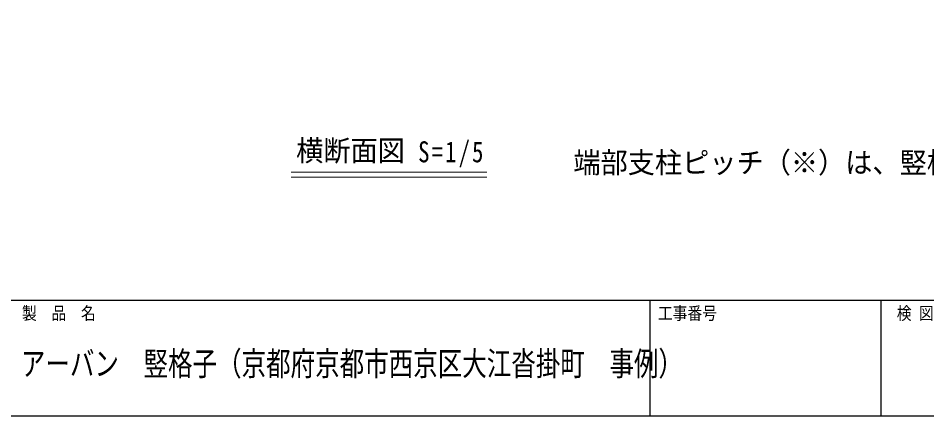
# Model space of a CAD drawing. Units: millimetres at full size, sheet at 1:5; details may follow other scales. Extents: x -1050 to 1050, y -742 to 742.
# Drawn here: x 142 to 698, y -708 to -464 of the extents above; entities that cross this region are included whole.
import ezdxf
from ezdxf.enums import TextEntityAlignment as Align

# ---------------------------------------------------------------- set-up
doc = ezdxf.new("R2010")
doc.units = ezdxf.units.MM
doc.header["$LTSCALE"] = 5
doc.layers.add('0-9_文字', color=3, linetype='Continuous', lineweight=20)
doc.layers.add('1-5_図枠1_1', color=7, linetype='Continuous')
doc.styles.add('ＭＳ ゴシック', font='')
doc.styles.add('ＭＳ 明朝', font='')
doc.styles.get('ＭＳ ゴシック').set_extended_font_data('MS Gothic')
doc.styles.get('ＭＳ 明朝').set_extended_font_data('MS Mincho')

msp = doc.modelspace()

# ---------------------------------------------------------------- linework, layer by layer
at = {"layer": '0-9_文字'}
for p, q in [((429.008, -558.439), (309.255, -558.439)), ((429.008, -561.439), (309.255, -561.439))]:
    msp.add_line(p, q, dxfattribs=at)
at = {"layer": '1-5_図枠1_1'}
for p, q in [((-990, -636.793), (990, -636.793)), ((528.535, -636.793), (528.535, -707.5)), ((669.949, -636.793), (669.949, -707.5))]:
    msp.add_line(p, q, dxfattribs=at)
msp.add_lwpolyline([(-990, 682.5), (-990, -707.5), (990, -707.5)], dxfattribs=at)

# ---------------------------------------------------------------- texts
at = {"layer": '0-9_文字', "style": 'ＭＳ ゴシック', "width": 0.95}
for s, p in [('横断面図', (312.321, -555.439)), ('端部支柱ピッチ（※）は、竪格子ピッチ（*）により変動します', (481.879, -562.715))]:
    msp.add_text(s, height=12.83, dxfattribs=at).set_placement(p, align=Align.BOTTOM_LEFT)
at = {"layer": '0-9_文字', "insert": (386.925, -555.439), "char_height": 12.83, "attachment_point": 7, "style": 'ＭＳ ゴシック'}
msp.add_mtext('\\T1.18;\\W0.8;S=1/5', dxfattribs=at)
at = {"layer": '1-5_図枠1_1'}
for s, height, style, width, p in [('製\u3000品\u3000名', 7.776, 'ＭＳ 明朝', 0.85, (144.696, -650.934)), ('工事番号', 7.776, 'ＭＳ 明朝', 0.85, (533.585, -650.934)), ('検 図', 7.776, 'ＭＳ 明朝', 0.85, (679.663, -650.934)), ('アーバン\u3000竪格子（京都府京都市西京区大江沓掛町\u3000事例）', 14.66, 'ＭＳ ゴシック', 0.75, (143.983, -687.248))]:
    msp.add_text(s, height=height, dxfattribs=dict(at, style=style, width=width)).set_placement(p, align=Align.BOTTOM_LEFT)

doc.saveas('drawing.dxf')
